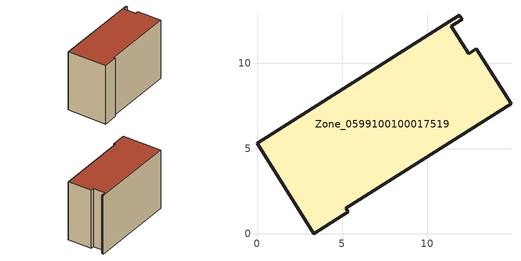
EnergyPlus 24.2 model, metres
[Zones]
Zone_0599100100017519
 floor ground (C_G): 0,5.31 11.89,12.83 12.05,12.58 11.41,12.18 12.43,10.56 12.89,10.85 14.93,7.64 5.21,1.5 5.36,1.27 3.32,0 z0
 wall outside (C_F): 3.32,0 5.36,1.27 5.21,1.5 14.93,7.64 12.89,10.85 12.43,10.56 11.41,12.18 12.05,12.58 11.89,12.83 0,5.31 3.32,0 z0:9.55
 roof outside (C_R): 11.89,12.83 0,5.31 3.32,0 5.36,1.27 5.21,1.5 14.93,7.64 12.89,10.85 12.43,10.56 11.41,12.18 12.05,12.58 z9.55
[BUILDING]
Pand.0599100100017519: North Axis=0; Terrain=City; Loads Convergence Tolerance Value=0.04; Temperature Convergence Tolerance Value=0.4; Solar Distribution=FullExterior; Maximum Number of Warmup Days=25; Minimum Number of Warmup Days=1
[Site:Location]
Rotterdam.The.Hague.AP_ZH_NLD Design_Conditions: Latitude=51.96; Longitude=4.45; Time Zone=1; Elevation=-4.5
[SITE:GROUNDTEMPERATURE:BUILDINGSURFACE]
18, 18, 18, 18, 18, 18, 18, 18, 18, 18, 18, 18
[MATERIAL] Thermal Absorptance=0.9; Solar Absorptance=0.7; Visible Absorptance=0.7
Name | Roughness | Thickness | Conductivity | Density | Specific Heat
G.TI.2015-2018 | MediumSmooth | 0.15 | 0.0428571 | 540 | 1210
F.TI.2015-2018 | Rough | 0.3 | 0.0666667 | 1920 | 840
R.TI.2015-2018 | MediumRough | 0.2 | 0.0333333 | 1500 | 1000
[CONSTRUCTION]
C_G: G.TI.2015-2018
C_F: F.TI.2015-2018
C_R: R.TI.2015-2018
[ZONE]
Zone_0599100100017519: Type=1; Multiplier=1; Ceiling Height=Autocalculate; Volume=Autocalculate; Floor Area=autocalculate; Part of Total Floor Area=Yes
[ZONEINFILTRATION:DESIGNFLOWRATE]
Infil_Zone_0599100100017519: Zone or ZoneList or Space or SpaceList=Zone_0599100100017519; Schedule=AlwaysOn; Design Flow Rate Calculation Method=Flow/Area; Flow Rate per Floor Area=0.0015; Constant Term Coefficient=1; Temperature Term Coefficient=0; Velocity Term Coefficient=0; Velocity Squared Term Coefficient=0
[HVACTEMPLATE:ZONE:IDEALLOADSAIRSYSTEM]
Zone_0599100100017519: Maximum Heating Supply Air Temperature=50; Minimum Cooling Supply Air Temperature=13; Maximum Heating Supply Air Humidity Ratio=0.0156; Minimum Cooling Supply Air Humidity Ratio=0.0077; Heating Limit=NoLimit; Cooling Limit=NoLimit; Dehumidification Control Type=ConstantSensibleHeatRatio; Cooling Sensible Heat Ratio=0.7; Dehumidification Setpoint=60; Humidification Control Type=None; Humidification Setpoint=30; Outdoor Air Method=None; Outdoor Air Flow Rate per Person=0.00944; Outdoor Air Flow Rate per Zone Floor Area=0; Outdoor Air Flow Rate per Zone=0; Demand Controlled Ventilation Type=None; Outdoor Air Economizer Type=NoEconomizer; Heat Recovery Type=None; Sensible Heat Recovery Effectiveness=0.7; Latent Heat Recovery Effectiveness=0.65
[ZONECONTROL:THERMOSTAT]
ThermostatControl_Zone_0599100100017519: Zone or ZoneList=Zone_0599100100017519; Control Type Schedule=DualSetpointControlType; Control 1=Thermostat_Zone_0599100100017519; Temperature Difference Between Cutout And Setpoint=0
[THERMOSTATSETPOINT:DUALSETPOINT]
Thermostat_Zone_0599100100017519: Heating Setpoint Temperature Schedule=HeatingSetpoint_Zone_0599100100017519; Cooling Setpoint Temperature Schedule=CoolingSetpoint_Zone_0599100100017519
[SCHEDULE:COMPACT]
HeatingSetpoint_Zone_0599100100017519: Through: 12/31, For: AllDays, Until: 24:00, 21
CoolingSetpoint_Zone_0599100100017519: Through: 12/31, For: AllDays, Until: 24:00, 24
DualSetpointControlType: Through: 12/31, For: AllDays, Until: 24:00, 4
AlwaysOn: Through: 12/31, For: AllDays, Until: 24:00, 1
